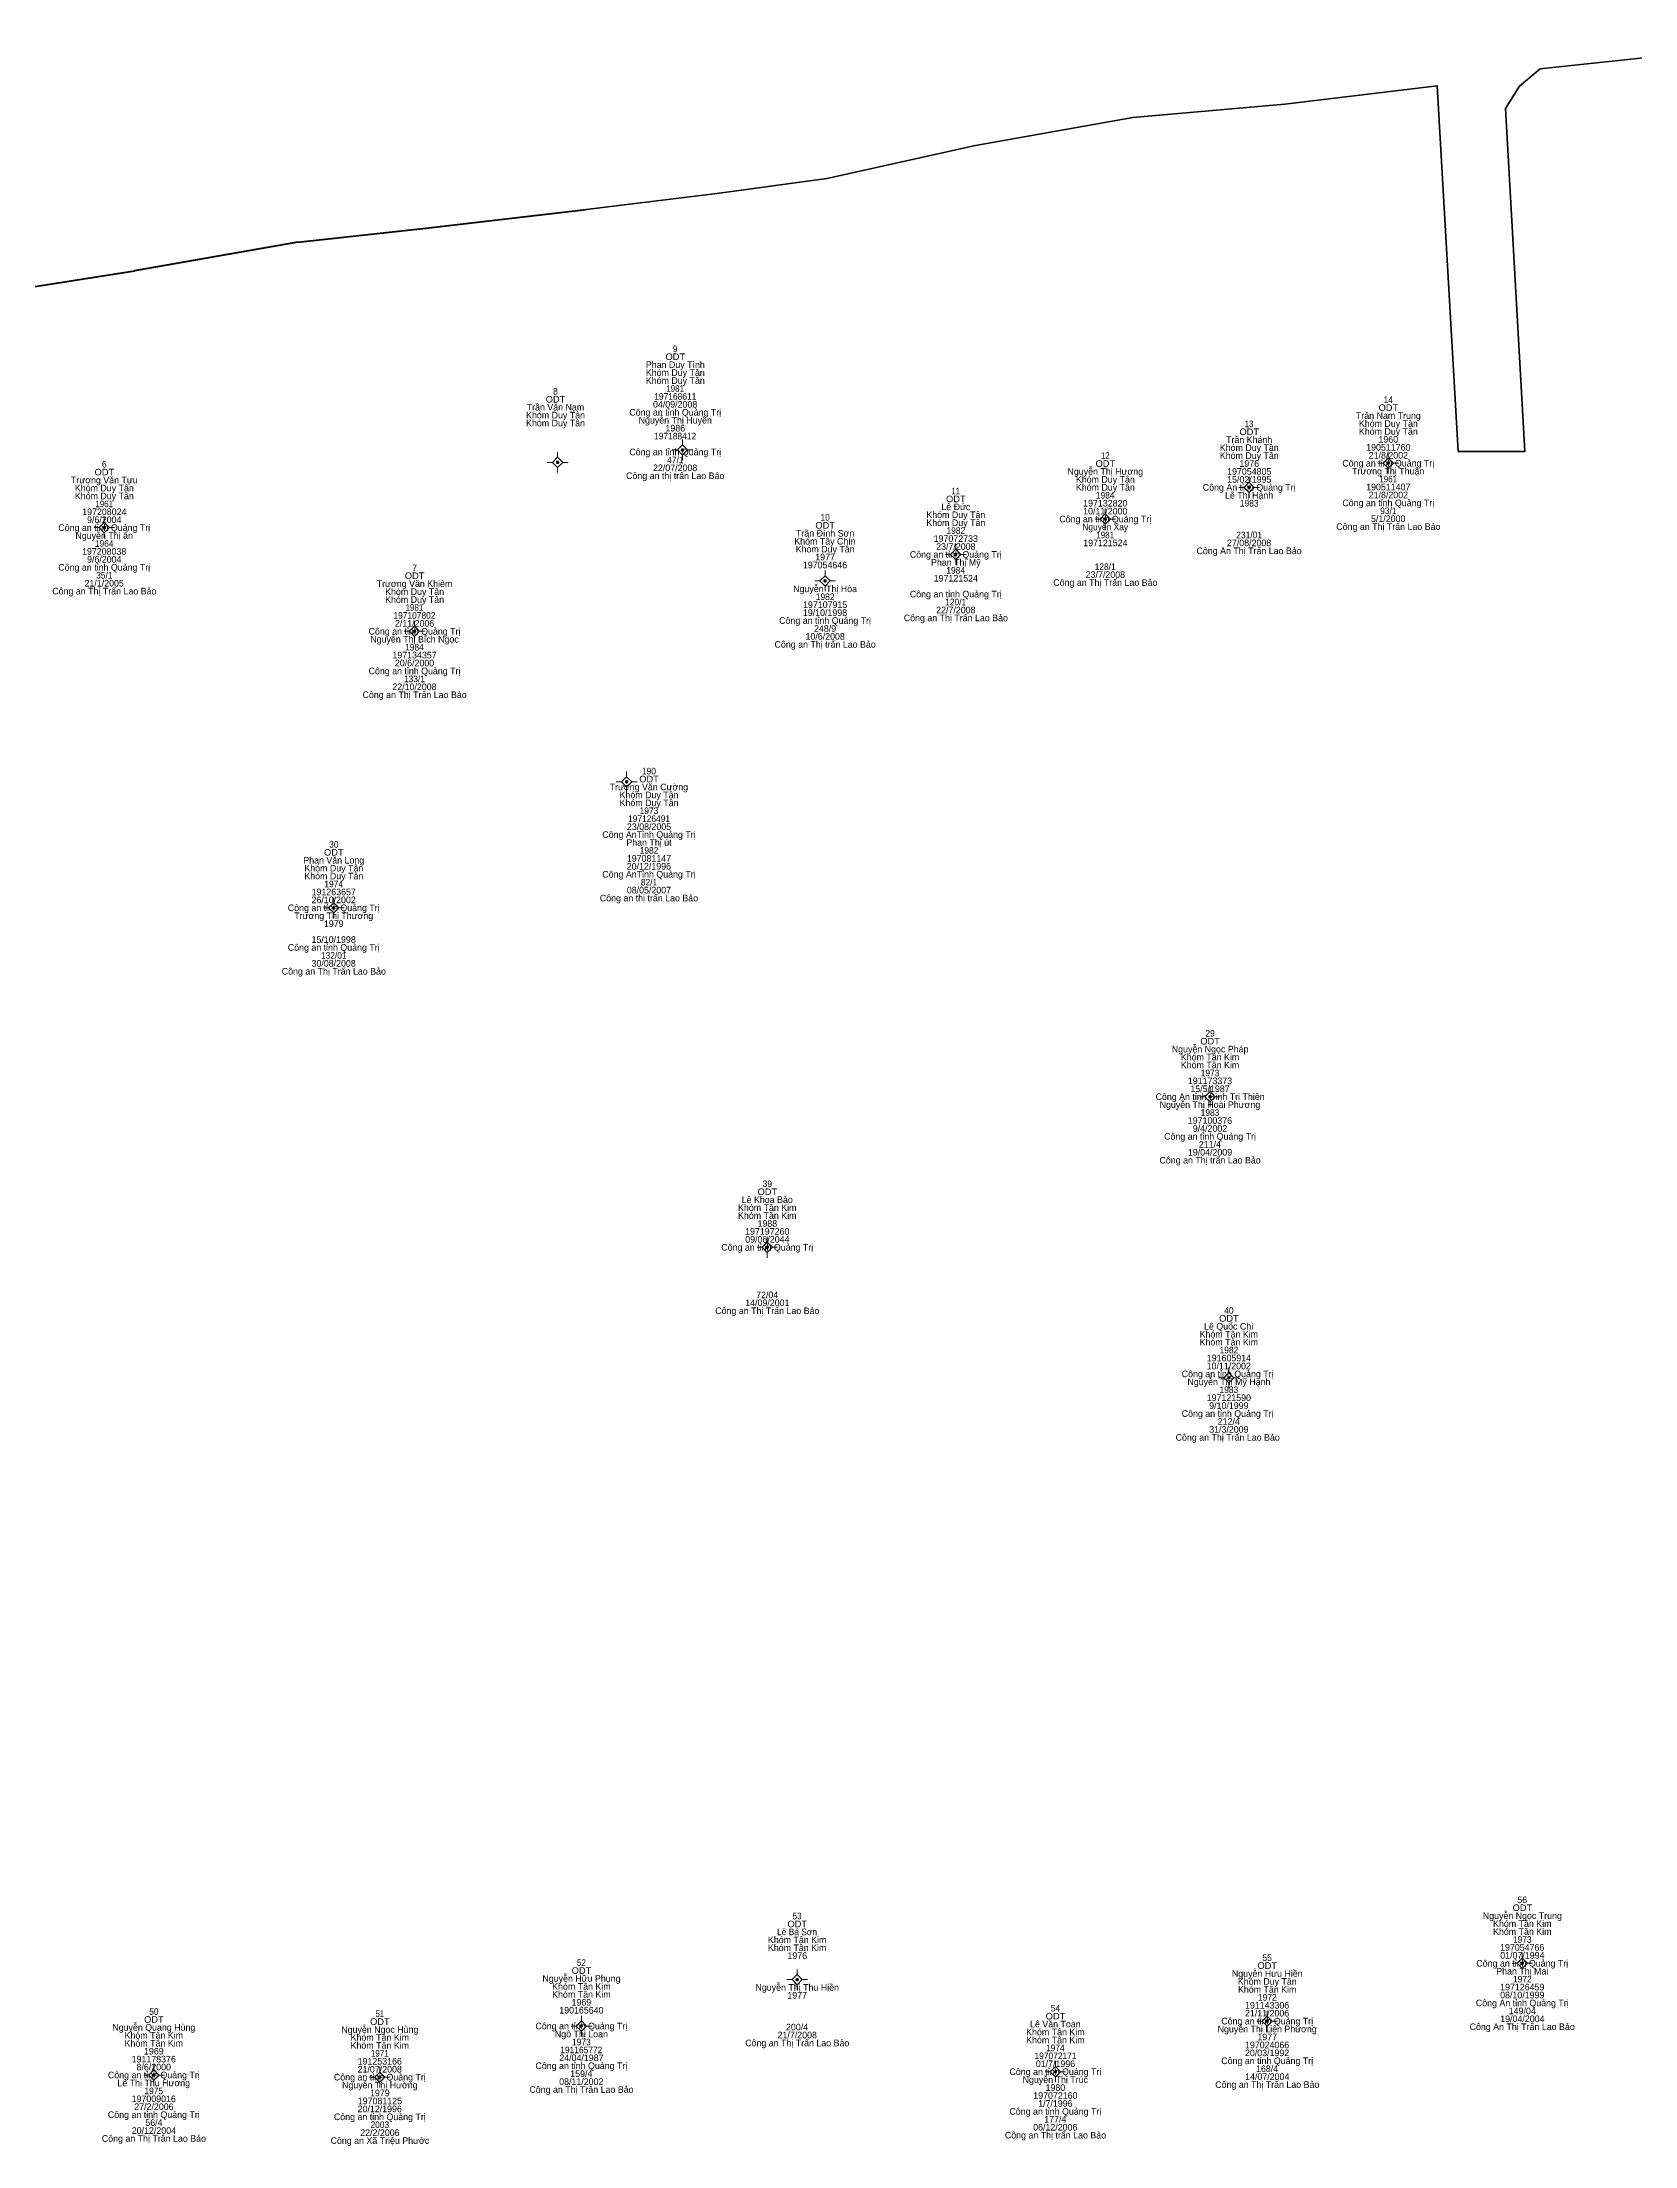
# Model space of a CAD drawing. Header units: metres. Extents: x 535754 to 536552, y 1836422 to 1837057.
# Drawn here: x 536141.9 to 536238.3, y 1836897.5 to 1837024.8 of the extents above; entities that cross this region are included whole.
import ezdxf
from ezdxf.enums import TextEntityAlignment as Align

# ---------------------------------------------------------------- set-up
doc = ezdxf.new("R2010")
doc.units = ezdxf.units.M
doc.header["$LTSCALE"] = 0.16
doc.linetypes.add('MEDIUM_DASHED', pattern=[4.5, 3, -1.5])
for name, color, linetype, lineweight in [('11', 7, 'MEDIUM_DASHED', 13), ('15', 7, 'Continuous', 13), ('54', 7, 'Continuous', 35)]:
    doc.layers.add(name, color=color, linetype=linetype, lineweight=lineweight)

msp = doc.modelspace()

# ---------------------------------------------------------------- hatches: boundary and pattern name
at = {"layer": '11'}
for points in [[(536180.7449, 1837000.09, 1), (536180.5949, 1837000.09, 1)], [(536173.1849, 1836999.34, 1), (536173.0349, 1836999.34, 1)], [(536223.4649, 1836999.29, 1), (536223.3149, 1836999.29, 1)], [(536215.0449, 1836997.83, 1), (536214.8949, 1836997.83, 1)], [(536145.7449, 1836995.39, 1), (536145.5949, 1836995.39, 1)], [(536206.3349, 1836995.91, 1), (536206.1849, 1836995.91, 1)], [(536197.2849, 1836993.77, 1), (536197.1349, 1836993.77, 1)], [(536189.3749, 1836992.17, 1), (536189.2249, 1836992.17, 1)], [(536164.5249, 1836989.12, 1), (536164.3749, 1836989.12, 1)], [(536177.3649, 1836980.01, 1), (536177.2149, 1836980.01, 1)], [(536159.6349, 1836972.39, 1), (536159.4849, 1836972.39, 1)], [(536212.6749, 1836960.96, 1), (536212.5249, 1836960.96, 1)], [(536185.8749, 1836951.85, 1), (536185.7249, 1836951.85, 1)], [(536213.8149, 1836943.95, 1), (536213.6649, 1836943.95, 1)], [(536231.5749, 1836908.53, 1), (536231.4249, 1836908.53, 1)], [(536187.6849, 1836907.54, 1), (536187.5349, 1836907.54, 1)], [(536174.6249, 1836904.73, 1), (536174.4749, 1836904.73, 1)], [(536216.1349, 1836905.03, 1), (536215.9849, 1836905.03, 1)], [(536148.7549, 1836901.77, 1), (536148.6049, 1836901.77, 1)], [(536162.4249, 1836901.64, 1), (536162.2749, 1836901.64, 1)], [(536203.3149, 1836901.97, 1), (536203.1649, 1836901.97, 1)]]:
    msp.add_hatch(color=256, dxfattribs=at).paths.add_polyline_path(points)

# ---------------------------------------------------------------- linework, layer by layer
for p, q in [((536180.67, 1837000.72), (536180.67, 1837000.4)), ((536172.8, 1836999.34), (536172.48, 1836999.34)), ((536173.11, 1836999.96), (536173.11, 1836999.65)), ((536173.11, 1836999.03), (536173.11, 1836998.72)), ((536173.74, 1836999.34), (536173.42, 1836999.34)), ((536180.36, 1837000.09), (536180.05, 1837000.09)), ((536180.67, 1836999.78), (536180.67, 1836999.46)), ((536181.3, 1837000.09), (536180.98, 1837000.09)), ((536223.08, 1836999.29), (536222.76, 1836999.29)), ((536223.39, 1836999.92), (536223.39, 1836999.6)), ((536223.39, 1836998.98), (536223.39, 1836998.66)), ((536224.02, 1836999.29), (536223.7, 1836999.29)), ((536214.66, 1836997.83), (536214.34, 1836997.83)), ((536214.97, 1836998.46), (536214.97, 1836998.14)), ((536215.6, 1836997.83), (536215.28, 1836997.83)), ((536206.26, 1836996.54), (536206.26, 1836996.22)), ((536214.97, 1836997.52), (536214.97, 1836997.2)), ((536145.36, 1836995.39), (536145.05, 1836995.39)), ((536145.67, 1836996.02), (536145.67, 1836995.7)), ((536145.67, 1836995.08), (536145.67, 1836994.76)), ((536146.3, 1836995.39), (536145.98, 1836995.39)), ((536205.95, 1836995.91), (536205.64, 1836995.91)), ((536206.26, 1836995.6), (536206.26, 1836995.28)), ((536206.88, 1836995.91), (536206.57, 1836995.91)), ((536197.21, 1836994.4), (536197.21, 1836994.08)), ((536189.3, 1836992.8), (536189.3, 1836992.48)), ((536196.9, 1836993.77), (536196.58, 1836993.77)), ((536197.21, 1836993.46), (536197.21, 1836993.14)), ((536197.84, 1836993.77), (536197.52, 1836993.77)), ((536188.99, 1836992.17), (536188.68, 1836992.17)), ((536189.3, 1836991.86), (536189.3, 1836991.54)), ((536189.93, 1836992.17), (536189.61, 1836992.17)), ((536164.14, 1836989.12), (536163.82, 1836989.12)), ((536164.45, 1836989.74), (536164.45, 1836989.43)), ((536164.45, 1836988.81), (536164.45, 1836988.5)), ((536165.07, 1836989.12), (536164.76, 1836989.12)), ((536176.98, 1836980.01), (536176.66, 1836980.01)), ((536177.29, 1836980.64), (536177.29, 1836980.32)), ((536177.92, 1836980.01), (536177.6, 1836980.01)), ((536177.29, 1836979.7), (536177.29, 1836979.38)), ((536159.25, 1836972.39), (536158.94, 1836972.39)), ((536159.56, 1836973.02), (536159.56, 1836972.7)), ((536160.19, 1836972.39), (536159.87, 1836972.39)), ((536159.56, 1836972.08), (536159.56, 1836971.76)), ((536212.29, 1836960.96), (536211.98, 1836960.96)), ((536212.6, 1836961.58), (536212.6, 1836961.27)), ((536213.22, 1836960.96), (536212.91, 1836960.96)), ((536212.6, 1836960.65), (536212.6, 1836960.34)), ((536185.49, 1836951.85), (536185.18, 1836951.85)), ((536185.8, 1836952.48), (536185.8, 1836952.16)), ((536186.43, 1836951.85), (536186.11, 1836951.85)), ((536185.8, 1836951.54), (536185.8, 1836951.22)), ((536213.74, 1836944.58), (536213.74, 1836944.26)), ((536213.43, 1836943.95), (536213.12, 1836943.95)), ((536213.74, 1836943.64), (536213.74, 1836943.32)), ((536214.36, 1836943.95), (536214.05, 1836943.95)), ((536231.19, 1836908.53), (536230.88, 1836908.53)), ((536231.5, 1836909.16), (536231.5, 1836908.84)), ((536232.12, 1836908.53), (536231.81, 1836908.53)), ((536187.3, 1836907.54), (536186.98, 1836907.54)), ((536187.61, 1836908.16), (536187.61, 1836907.85)), ((536187.61, 1836907.23), (536187.61, 1836906.92)), ((536188.24, 1836907.54), (536187.92, 1836907.54)), ((536231.5, 1836908.22), (536231.5, 1836907.9)), ((536174.24, 1836904.73), (536173.93, 1836904.73)), ((536174.55, 1836905.36), (536174.55, 1836905.04)), ((536175.18, 1836904.73), (536174.86, 1836904.73)), ((536215.75, 1836905.03), (536215.44, 1836905.03)), ((536216.06, 1836905.66), (536216.06, 1836905.34)), ((536216.06, 1836904.72), (536216.06, 1836904.4)), ((536216.69, 1836905.03), (536216.37, 1836905.03)), ((536174.55, 1836904.42), (536174.55, 1836904.1)), ((536148.68, 1836902.4), (536148.68, 1836902.08)), ((536162.35, 1836902.26), (536162.35, 1836901.95)), ((536203.24, 1836902.6), (536203.24, 1836902.28)), ((536148.37, 1836901.77), (536148.06, 1836901.77)), ((536148.68, 1836901.46), (536148.68, 1836901.14)), ((536149.31, 1836901.77), (536148.99, 1836901.77)), ((536162.04, 1836901.64), (536161.72, 1836901.64)), ((536162.35, 1836901.33), (536162.35, 1836901.02)), ((536162.98, 1836901.64), (536162.66, 1836901.64)), ((536202.93, 1836901.97), (536202.62, 1836901.97)), ((536203.24, 1836901.66), (536203.24, 1836901.34)), ((536203.86, 1836901.97), (536203.55, 1836901.97))]:
    msp.add_line(p, q, dxfattribs=at)
for points in [[(536180.67, 1837000.4), (536180.36, 1837000.09), (536180.67, 1836999.78), (536180.98, 1837000.09)], [(536173.11, 1836999.65), (536172.8, 1836999.34), (536173.11, 1836999.03), (536173.42, 1836999.34)], [(536223.39, 1836999.6), (536223.08, 1836999.29), (536223.39, 1836998.98), (536223.7, 1836999.29)], [(536214.97, 1836998.14), (536214.66, 1836997.83), (536214.97, 1836997.52), (536215.28, 1836997.83)], [(536145.67, 1836995.7), (536145.36, 1836995.39), (536145.67, 1836995.08), (536145.98, 1836995.39)], [(536206.26, 1836996.22), (536205.95, 1836995.91), (536206.26, 1836995.6), (536206.57, 1836995.91)], [(536197.21, 1836994.08), (536196.9, 1836993.77), (536197.21, 1836993.46), (536197.52, 1836993.77)], [(536189.3, 1836992.48), (536188.99, 1836992.17), (536189.3, 1836991.86), (536189.61, 1836992.17)], [(536164.45, 1836989.43), (536164.14, 1836989.12), (536164.45, 1836988.81), (536164.76, 1836989.12)], [(536177.29, 1836980.32), (536176.98, 1836980.01), (536177.29, 1836979.7), (536177.6, 1836980.01)], [(536159.56, 1836972.7), (536159.25, 1836972.39), (536159.56, 1836972.08), (536159.87, 1836972.39)], [(536212.6, 1836961.27), (536212.29, 1836960.96), (536212.6, 1836960.65), (536212.91, 1836960.96)], [(536185.8, 1836952.16), (536185.49, 1836951.85), (536185.8, 1836951.54), (536186.11, 1836951.85)], [(536213.74, 1836944.26), (536213.43, 1836943.95), (536213.74, 1836943.64), (536214.05, 1836943.95)], [(536231.5, 1836908.84), (536231.19, 1836908.53), (536231.5, 1836908.22), (536231.81, 1836908.53)], [(536187.61, 1836907.85), (536187.3, 1836907.54), (536187.61, 1836907.23), (536187.92, 1836907.54)], [(536174.55, 1836905.04), (536174.24, 1836904.73), (536174.55, 1836904.42), (536174.86, 1836904.73)], [(536216.06, 1836905.34), (536215.75, 1836905.03), (536216.06, 1836904.72), (536216.37, 1836905.03)], [(536203.24, 1836902.28), (536202.93, 1836901.97), (536203.24, 1836901.66), (536203.55, 1836901.97)], [(536148.68, 1836902.08), (536148.37, 1836901.77), (536148.68, 1836901.46), (536148.99, 1836901.77)], [(536162.35, 1836901.95), (536162.04, 1836901.64), (536162.35, 1836901.33), (536162.66, 1836901.64)]]:
    msp.add_lwpolyline(points, close=True, dxfattribs=at)
for centre in [(536180.6699, 1837000.09), (536173.1099, 1836999.34), (536223.3899, 1836999.29), (536214.9699, 1836997.83), (536145.6699, 1836995.39), (536206.2599, 1836995.91), (536197.2099, 1836993.77), (536189.2999, 1836992.17), (536164.4499, 1836989.12), (536177.2899, 1836980.01), (536159.5599, 1836972.39), (536212.5999, 1836960.96), (536185.7999, 1836951.85), (536213.7399, 1836943.95), (536231.4999, 1836908.53), (536187.6099, 1836907.54), (536174.5499, 1836904.73), (536216.0599, 1836905.03), (536148.6799, 1836901.77), (536162.3499, 1836901.64), (536203.2399, 1836901.97)]:
    msp.add_circle(centre, 0.075, dxfattribs=at)
at = {"layer": '54'}
for p, q in [((536207.92, 1837020.2), (536217.13, 1837021.02)), ((536198.41, 1837018.51), (536207.92, 1837020.2)), ((536189.4, 1837016.51), (536198.41, 1837018.51)), ((536174.84, 1837014.64), (536182.75, 1837015.61)), ((536182.75, 1837015.61), (536189.4, 1837016.51)), ((536227.61, 1837000), (536231.65, 1837000))]:
    msp.add_line(p, q, dxfattribs=at)
at = {"layer": '54', "lineweight": 40}
for p, q in [((536165.13, 1837013.52), (536174.84, 1837014.64)), ((536157.39, 1837012.66), (536165.13, 1837013.52)), ((536157.39, 1837012.66), (536147.5, 1837010.93)), ((536139.93, 1837009.74), (536147.5, 1837010.93))]:
    msp.add_line(p, q, dxfattribs=at)
at = {"layer": '54'}
for points in [[(536247.74, 1837024.77), (536232.59, 1837023.15), (536231.34, 1837022.11), (536230.48, 1837020.75), (536231.65, 1837000)], [(536217.13, 1837021.02), (536226.34, 1837022.13), (536227.61, 1837000)]]:
    msp.add_lwpolyline(points, dxfattribs=at)

# ---------------------------------------------------------------- texts
at = {"layer": '15'}
for s, p in [('Phan Duy Tình', (536180.235, 1837005.05)), ('Khóm Duy Tân', (536180.235, 1837004.57)), ('Khóm Duy Tân', (536180.235, 1837004.09)), ('Trần Văn Nam', (536172.98, 1837002.48)), ('04/09/2008', (536180.225, 1837002.65)), ('Khóm Duy Tân', (536172.985, 1837002)), ('Khóm Duy Tân', (536172.985, 1837001.52)), ('Công an tỉnh Quảng Trị', (536180.23, 1837002.17)), ('Nguyễn Thị Huyền', (536180.23, 1837001.69)), ('1986', (536180.235, 1837001.21)), ('Trần Nam Trung', (536223.395, 1837001.97)), ('Khóm Duy Tân', (536223.395, 1837001.49)), ('Khóm Duy Tân', (536223.395, 1837001.01)), ('Công an tỉnh Quảng Trị', (536180.23, 1836999.77)), ('Khóm Duy Tân', (536214.975, 1837000.03)), ('Trần Khánh', (536214.97, 1837000.51)), ('190511760', (536223.39, 1837000.05)), ('1960', (536223.39, 1837000.53)), ('22/07/2008', (536180.225, 1836998.81)), ('Nguyễn Thị Hương', (536206.26, 1836998.59)), ('Khóm Duy Tân', (536214.975, 1836999.55)), ('197054805', (536214.975, 1836998.59)), ('1976', (536214.975, 1836999.07)), ('Công an tỉnh Quảng Trị', (536223.39, 1836999.09)), ('Trương Thị Thuận', (536223.385, 1836998.61)), ('21/8/2002', (536223.395, 1836999.57)), ('Trương Văn Tựu', (536145.675, 1836998.07)), ('Khóm Duy Tân', (536145.675, 1836997.59)), ('Công an thị trấn Lao Bảo', (536180.23, 1836998.33)), ('Khóm Duy Tân', (536206.265, 1836998.11)), ('Khóm Duy Tân', (536206.265, 1836997.63)), ('Công An tỉnh Quảng Trị', (536214.97, 1836997.63)), ('15/02/1995', (536214.975, 1836998.11)), ('190511407', (536223.39, 1836997.65)), ('Khóm Duy Tân', (536145.675, 1836997.11)), ('197208024', (536145.675, 1836996.15)), ('Khóm Duy Tân', (536197.215, 1836995.97)), ('Lê Đức', (536197.215, 1836996.45)), ('197132820', (536206.26, 1836996.67)), ('10/11/2000', (536206.26, 1836996.19)), ('Lê Thị Hạnh', (536214.965, 1836997.15)), ('Công an tỉnh Quảng Trị', (536223.39, 1836996.69)), ('21/8/2002', (536223.395, 1836997.17)), ('Công an tỉnh Quảng Trị', (536145.67, 1836995.19)), ('Nguyễn Thị ẩn', (536145.665, 1836994.71)), ('9/6/2004', (536145.67, 1836995.67)), ('Trần Đình Sơn', (536189.305, 1836994.85)), ('Khóm Duy Tân', (536197.215, 1836995.49)), ('Công an tỉnh Quảng Trị', (536206.26, 1836995.71)), ('Công an Thị Trấn Lao Bảo', (536223.395, 1836995.25)), ('5/1/2000', (536223.385, 1836995.73)), ('197208038', (536145.665, 1836993.75)), ('Khóm Tây Chín', (536189.295, 1836994.37)), ('Khóm Duy Tân', (536189.305, 1836993.89)), ('1977', (536189.3, 1836993.41)), ('Công an tỉnh Quảng Trị', (536197.21, 1836993.57)), ('197072733', (536197.21, 1836994.53)), ('23/7/2008', (536197.215, 1836994.05)), ('197121524', (536206.265, 1836994.27)), ('Công An Thị Trấn Lao Bảo', (536214.965, 1836993.79)), ('27/08/2008', (536214.965, 1836994.27)), ('Công an tỉnh Quảng Trị', (536145.67, 1836992.79)), ('9/6/2004', (536145.67, 1836993.27)), ('7', (536164.455, 1836992.76)), ('197054646', (536189.295, 1836992.93)), ('Phan Thị Mỹ', (536197.215, 1836993.09)), ('197121524', (536197.215, 1836992.13)), ('23/7/2008', (536206.265, 1836992.35)), ('Công an Thị Trấn Lao Bảo', (536145.675, 1836991.35)), ('21/1/2005', (536145.665, 1836991.83)), ('Trương Văn Khiêm', (536164.45, 1836991.8)), ('Khóm Duy Tân', (536164.455, 1836991.32)), ('Khóm Duy Tân', (536164.455, 1836990.84)), ('Nguyễn Thị Hòa', (536189.3, 1836991.49)), ('Công an tỉnh Quảng Trị', (536197.21, 1836991.17)), ('Công an Thị Trấn Lao Bảo', (536206.265, 1836991.87)), ('Công an tỉnh Quảng Trị', (536189.3, 1836989.57)), ('19/10/1998', (536189.295, 1836990.05)), ('197107915', (536189.305, 1836990.53)), ('Công an Thị Trấn Lao Bảo', (536197.215, 1836989.73)), ('22/7/2008', (536197.215, 1836990.21)), ('Công an tỉnh Quảng Trị', (536164.45, 1836988.92)), ('Nguyễn Thị Bích Ngọc', (536164.45, 1836988.44)), ('2/11/2006', (536164.455, 1836989.4)), ('10/6/2008', (536189.305, 1836988.61)), ('248/9', (536189.3, 1836989.09)), ('197134357', (536164.45, 1836987.48)), ('20/6/2000', (536164.45, 1836987)), ('Công an Thị trấn Lao Bảo', (536189.305, 1836988.13)), ('Công an tỉnh Quảng Trị', (536164.45, 1836986.52)), ('Công an Thị Trấn Lao Bảo', (536164.455, 1836985.08)), ('22/10/2008', (536164.445, 1836985.56)), ('Trương Văn Cường', (536178.635, 1836979.5)), ('Khóm Duy Tân', (536178.645, 1836979.02)), ('Khóm Duy Tân', (536178.645, 1836978.54)), ('23/08/2005', (536178.645, 1836977.1)), ('Công AnTỉnh Quảng Trị', (536178.64, 1836976.62)), ('Phan Thị út', (536178.64, 1836976.14)), ('Phan Văn Long', (536159.56, 1836975.07)), ('Khóm Duy Tân', (536159.565, 1836974.59)), ('20/12/1996', (536178.635, 1836974.7)), ('197081147', (536178.64, 1836975.18)), ('Khóm Duy Tân', (536159.565, 1836974.11)), ('191263657', (536159.56, 1836973.15)), ('Công AnTỉnh Quảng Trị', (536178.64, 1836974.22)), ('08/05/2007', (536178.64, 1836973.26)), ('Công an tỉnh Quảng Trị', (536159.56, 1836972.19)), ('26/10/2002', (536159.555, 1836972.67)), ('Công an thị trấn Lao Bảo', (536178.64, 1836972.78)), ('Trương Thị Thương', (536159.56, 1836971.71)), ('1979', (536159.56, 1836971.23)), ('Công an tỉnh Quảng Trị', (536159.56, 1836969.79)), ('15/10/1998', (536159.555, 1836970.27)), ('Công an Thị Trấn Lao Bảo', (536159.565, 1836968.35)), ('30/08/2008', (536159.555, 1836968.83)), ('Nguyễn Ngọc Pháp', (536212.605, 1836963.64)), ('Khóm Tân Kim', (536212.6, 1836963.16)), ('Khóm Tân Kim', (536212.6, 1836962.68)), ('191173373', (536212.6, 1836961.72)), ('Công An tỉnh Bình Trị Thiên', (536212.605, 1836960.76)), ('Nguyễn Thị Hoài Phương', (536212.595, 1836960.28)), ('15/5/1987', (536212.6, 1836961.24)), ('197100376', (536212.595, 1836959.32)), ('Công an tỉnh Quảng Trị', (536212.6, 1836958.36)), ('9/4/2002', (536212.6, 1836958.84)), ('211/4', (536212.595, 1836957.88)), ('Công an Thị trấn Lao Bảo', (536212.605, 1836956.92)), ('19/04/2009', (536212.6, 1836957.4)), ('Khóm Tân Kim', (536185.8, 1836954.05)), ('Lê Khoa Bảo', (536185.8, 1836954.53)), ('Khóm Tân Kim', (536185.8, 1836953.57)), ('1988', (536185.805, 1836953.09)), ('Công an tỉnh Quảng Trị', (536185.8, 1836951.65)), ('09/06/2044', (536185.805, 1836952.13)), ('197197260', (536185.8, 1836952.61)), ('Công an Thị Trấn Lao Bảo', (536185.805, 1836947.81)), ('14/09/2001', (536185.805, 1836948.29)), ('72/04', (536185.795, 1836948.77)), ('Khóm Tân Kim', (536213.74, 1836946.39)), ('Lê Quốc Chí', (536213.74, 1836946.87)), ('Khóm Tân Kim', (536213.74, 1836945.91)), ('Công an tỉnh Quảng Trị ', (536213.74, 1836943.99)), ('10/11/2002', (536213.735, 1836944.47)), ('191605914', (536213.745, 1836944.95)), ('Nguyễn Thị Mỹ Hạnh', (536213.745, 1836943.51)), ('197121590', (536213.74, 1836942.55)), ('Công an tỉnh Quảng Trị ', (536213.74, 1836941.59)), ('9/10/1999', (536213.74, 1836942.07)), ('Công an Thị Trấn Lao Bảo ', (536213.745, 1836940.15)), ('31/3/2009', (536213.74, 1836940.63)), ('212/4', (536213.735, 1836941.11)), ('56', (536231.5, 1836912.17)), ('Nguyễn Ngọc Trung', (536231.505, 1836911.21)), ('Khóm Tân Kim', (536231.5, 1836910.73)), ('Khóm Tân Kim', (536187.61, 1836909.75)), ('Khóm Tân Kim', (536231.5, 1836910.25)), ('Khóm Tân Kim', (536187.61, 1836909.27)), ('1976', (536187.615, 1836908.79)), ('Công an tỉnh Quảng Trị', (536231.5, 1836908.33)), ('01/07/1994', (536231.505, 1836908.81)), ('197054766', (536231.495, 1836909.29)), ('Nguyễn Hữu Phụng', (536174.555, 1836907.41)), ('Khóm Tân Kim', (536174.55, 1836906.93)), ('Nguyễn Thị Thu Hiền', (536187.615, 1836906.87)), ('Nguyễn Hưu Hiền', (536216.065, 1836907.71)), ('Khóm Duy Tân', (536216.065, 1836907.23)), ('Phan Thị Mai', (536231.5, 1836907.85)), ('197126459', (536231.5, 1836906.89)), ('Khóm Tân Kim', (536174.55, 1836906.45)), ('1969', (536174.55, 1836905.97)), ('1977', (536187.61, 1836906.39)), ('Khóm Tân Kim', (536216.06, 1836906.75)), ('191143306', (536216.055, 1836905.79)), ('Công An tỉnh Quảng Trị', (536231.5, 1836905.93)), ('08/10/1999', (536231.5, 1836906.41)), ('Nguyễn Quang Hùng', (536148.67, 1836904.45)), ('Nguyễn Ngọc Hùng', (536162.35, 1836904.32)), ('Công an tỉnh Quảng Trị', (536174.55, 1836904.53)), ('190165640', (536174.55, 1836905.49)), ('200/4', (536187.605, 1836904.47)), ('Lê Văn Toàn', (536203.24, 1836904.65)), ('Nguyễn Thị Liên Phương', (536216.06, 1836904.35)), ('Công an tỉnh Quảng Trị', (536216.06, 1836904.83)), ('21/11/2006', (536216.055, 1836905.31)), ('Công An Thị Trấn Lao Bảo', (536231.495, 1836904.49)), ('19/04/2004', (536231.505, 1836904.97)), ('149/04', (536231.5, 1836905.45)), ('Khóm Tân Kim', (536148.67, 1836903.97)), ('Khóm Tân Kim', (536148.67, 1836903.49)), ('1969', (536148.67, 1836903.01)), ('Khóm Tân Kim', (536162.35, 1836903.84)), ('Khóm Tân Kim', (536162.35, 1836903.36)), ('Ngô Thị Loan', (536174.55, 1836904.05)), ('Công an Thị Trấn Lao Bảo', (536187.615, 1836903.51)), ('21/7/2008', (536187.615, 1836903.99)), ('Khóm Tân Kim', (536203.24, 1836904.17)), ('Khóm Tân Kim', (536203.24, 1836903.69)), ('197024066', (536216.055, 1836903.39)), ('1977', (536216.06, 1836903.87)), ('191178376', (536148.665, 1836902.53)), ('8/6/2000', (536148.665, 1836902.05)), ('21/07/2008', (536162.345, 1836901.92)), ('191253166', (536162.345, 1836902.4)), ('Công an tỉnh Quảng Trị', (536174.55, 1836902.13)), ('24/04/1987', (536174.55, 1836902.61)), ('Công an tỉnh Quảng Trị', (536203.24, 1836901.77)), ('01/7/1996', (536203.245, 1836902.25)), ('Công an tỉnh Quảng Trị', (536216.06, 1836902.43)), ('20/03/1992', (536216.055, 1836902.91)), ('168/4', (536216.055, 1836901.95)), ('Công an tỉnh Quảng Trị', (536148.67, 1836901.57)), ('Lê Thị Thu Hương', (536148.665, 1836901.09)), ('Công an tỉnh Quảng Trị', (536162.35, 1836901.44)), ('Nguyễn Thị Hường', (536162.35, 1836900.96)), ('1979', (536162.35, 1836900.48)), ('Công an Thị Trân Lao Bảo', (536174.555, 1836900.69)), ('08/11/2002', (536174.545, 1836901.17)), ('159/4', (536174.545, 1836901.65)), ('Nguyễn Thị Trúc', (536203.235, 1836901.29)), ('1980', (536203.24, 1836900.81)), ('Công an Thị Trấn Lao Bảo', (536216.065, 1836900.99)), ('14/07/2004', (536216.065, 1836901.47)), ('Công an tỉnh Quảng Trị', (536148.67, 1836899.17)), ('197009016', (536148.665, 1836900.13)), ('27/2/2006', (536148.675, 1836899.65)), ('20/12/1996', (536162.345, 1836899.52)), ('197081125', (536162.355, 1836900)), ('Công an tỉnh Quảng Trị', (536203.24, 1836899.37)), ('197072160', (536203.24, 1836900.33)), ('1/7/1996', (536203.24, 1836899.85)), ('20/12/2004', (536148.675, 1836898.21)), ('56/4', (536148.675, 1836898.69)), ('Công an tỉnh Quảng Trị', (536162.35, 1836899.04)), ('22/2/2006', (536162.355, 1836898.08)), ('Công an Thị trấn Lao Bảo', (536203.245, 1836897.93)), ('06/12/2006', (536203.235, 1836898.41)), ('177/4', (536203.235, 1836898.89)), ('Công an Thị Trân Lao Bảo', (536148.675, 1836897.73)), ('Công an Xã Triệu Phước', (536162.355, 1836897.6))]:
    msp.add_text(s, height=0.4, dxfattribs=at).set_placement(p, align=Align.CENTER)
for s, width, p in [('ODT', 1.05, (536180.235, 1837005.53)), ('9', 0.9, (536180.225, 1837006.01)), ('1981', 0.9, (536180.225, 1837003.61)), ('ODT', 1.05, (536172.985, 1837002.96)), ('8', 0.95, (536172.98, 1837003.44)), ('197168611', 0.95, (536180.235, 1837003.13)), ('ODT', 1.05, (536223.395, 1837002.45)), ('14', 0.95, (536223.39, 1837002.93)), ('13', 0.9, (536214.965, 1837001.47)), ('197188412', 0.95, (536180.225, 1837000.73)), ('ODT', 1.05, (536214.975, 1837000.99)), ('ODT', 1.05, (536145.675, 1836998.55)), ('6', 0.95, (536145.67, 1836999.03)), ('47/1', 0.95, (536180.235, 1836999.29)), ('ODT', 1.05, (536206.265, 1836999.07)), ('12', 0.9, (536206.26, 1836999.55)), ('11', 0.85, (536197.21, 1836997.41)), ('1961', 0.9, (536223.385, 1836998.13)), ('1961', 0.9, (536145.665, 1836996.63)), ('ODT', 1.05, (536197.215, 1836996.93)), ('1984', 0.95, (536206.255, 1836997.15)), ('1983', 0.95, (536214.97, 1836996.67)), ('93/1', 0.95, (536223.395, 1836996.21)), ('ODT', 1.05, (536189.305, 1836995.33)), ('10', 0.95, (536189.305, 1836995.81)), ('1982', 0.95, (536197.215, 1836995.01)), ('Nguyễn Xay', 0.95, (536206.255, 1836995.23)), ('1981', 0.9, (536206.255, 1836994.75)), ('231/01', 0.95, (536214.97, 1836994.75)), ('1964', 0.95, (536145.665, 1836994.23)), ('35/1', 0.95, (536145.675, 1836992.31)), ('ODT', 1.05, (536164.455, 1836992.28)), ('1984', 0.95, (536197.205, 1836992.61)), ('128/1', 0.95, (536206.255, 1836992.83)), ('1982', 0.95, (536189.305, 1836991.01)), ('197107802', 0.95, (536164.445, 1836989.88)), ('1981', 0.9, (536164.445, 1836990.36)), ('120/1', 0.95, (536197.205, 1836990.69)), ('1984', 0.95, (536164.445, 1836987.96)), ('133/1', 0.95, (536164.445, 1836986.04)), ('ODT', 1.05, (536178.645, 1836979.98)), ('190', 0.95, (536178.64, 1836980.46)), ('197126491', 0.95, (536178.645, 1836977.58)), ('1973', 0.95, (536178.64, 1836978.06)), ('30', 0.95, (536159.565, 1836976.03)), ('1982', 0.95, (536178.645, 1836975.66)), ('ODT', 1.05, (536159.565, 1836975.55)), ('1974', 0.95, (536159.555, 1836973.63)), ('82/1', 0.95, (536178.645, 1836973.74)), ('132/01', 0.95, (536159.56, 1836969.31)), ('ODT', 1.05, (536212.605, 1836964.12)), ('29', 0.95, (536212.605, 1836964.6)), ('1973', 0.95, (536212.6, 1836962.2)), ('1983', 0.95, (536212.6, 1836959.8)), ('39', 0.95, (536185.805, 1836955.49)), ('ODT', 1.05, (536185.805, 1836955.01)), ('40', 0.95, (536213.745, 1836947.83)), ('ODT', 1.05, (536213.745, 1836947.35)), ('1982', 0.95, (536213.745, 1836945.43)), ('1983', 0.95, (536213.74, 1836943.03)), ('ODT', 1.05, (536187.615, 1836910.71)), ('53', 0.9, (536187.605, 1836911.19)), ('ODT', 1.05, (536231.505, 1836911.69)), ('Lê Bá Sơn', 0.95, (536187.605, 1836910.23)), ('1973', 0.95, (536231.5, 1836909.77)), ('52', 0.9, (536174.55, 1836908.37)), ('ODT', 1.05, (536216.065, 1836908.19)), ('55', 0.95, (536216.06, 1836908.67)), ('ODT', 1.05, (536174.555, 1836907.89)), ('1972', 0.95, (536231.505, 1836907.37)), ('54', 0.95, (536203.24, 1836905.61)), ('1972', 0.95, (536216.065, 1836906.27)), ('ODT', 1.05, (536148.675, 1836904.93)), ('50', 0.95, (536148.675, 1836905.41)), ('ODT', 1.05, (536162.355, 1836904.8)), ('51', 0.85, (536162.35, 1836905.28)), ('ODT', 1.05, (536203.245, 1836905.13)), ('191165772', 0.95, (536174.545, 1836903.09)), ('1973', 0.95, (536174.55, 1836903.57)), ('1974', 0.95, (536203.235, 1836903.21)), ('1971', 0.9, (536162.345, 1836902.88)), ('197072171', 0.95, (536203.245, 1836902.73)), ('1975', 0.95, (536148.665, 1836900.61)), ('2003', 0.95, (536162.35, 1836898.56))]:
    msp.add_text(s, height=0.4, dxfattribs=dict(at, width=width)).set_placement(p, align=Align.CENTER)

doc.saveas('drawing.dxf')
